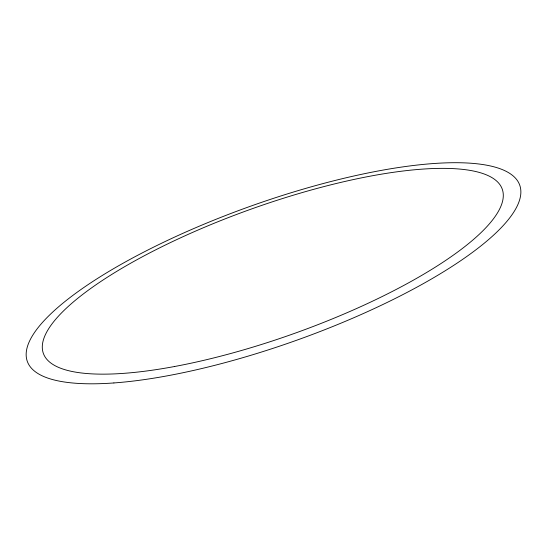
<?xml version="1.0" encoding="UTF-8"?>
<svg xmlns="http://www.w3.org/2000/svg" width="547" height="547" viewBox="0 0 547 547"><rect width="100%" height="100%" fill="white"/><g stroke="black" fill="none" stroke-linecap="round" stroke-linejoin="round"><path stroke-width="0.82" d="M113.899 382.948A261.507 70.864 -19.7 0 0 516.97 206.486A261.507 70.864 -19.7 0 0 189.659 230.335A261.507 70.864 -19.7 0 0 113.899 382.948M174.575 366.504A243.695 65.811 -19.7 0 0 502.495 189.918A243.695 65.811 -19.7 0 0 141.311 257.35A243.695 65.811 -19.7 0 0 174.575 366.504"/></g></svg>
